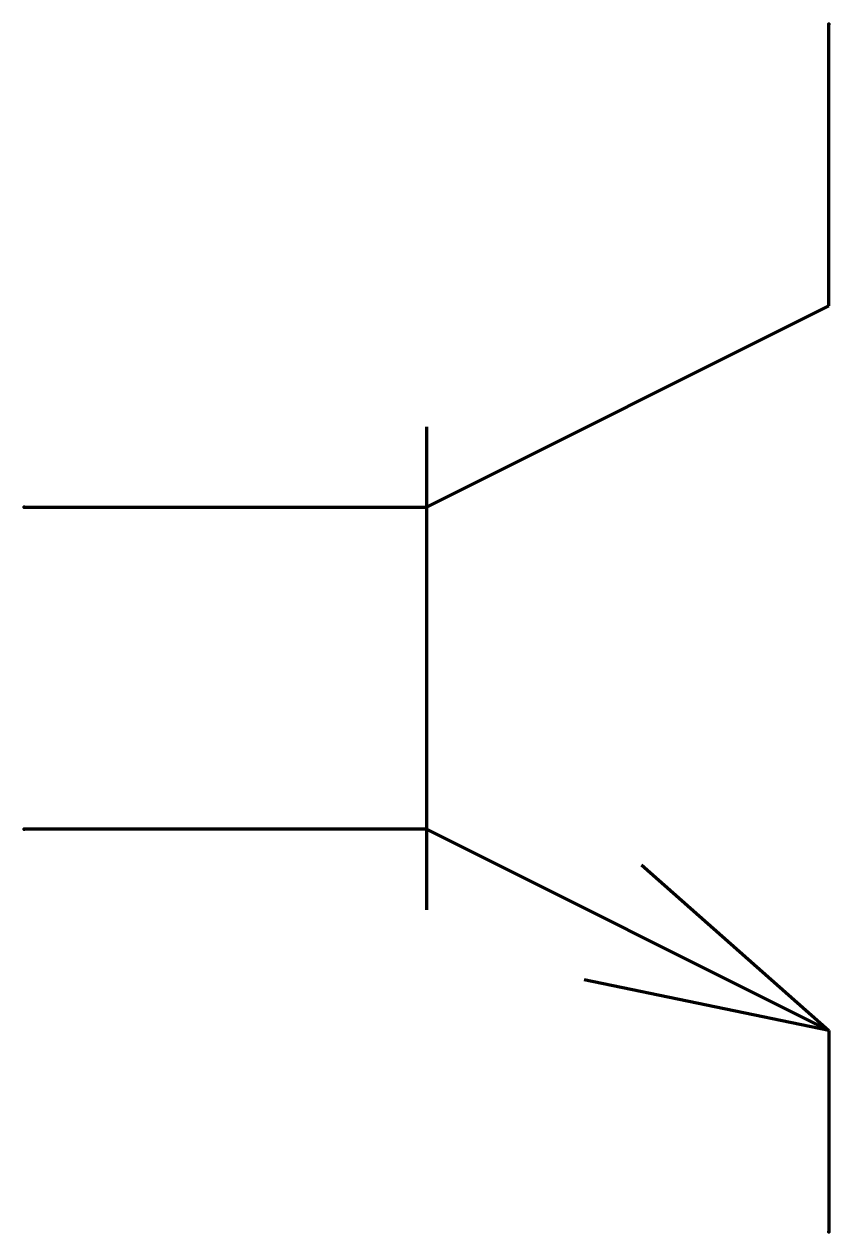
# Model space of a CAD drawing. Header units: millimetres. Extents: x 0 to 10, y -5 to 10.
import ezdxf

# ---------------------------------------------------------------- set-up
doc = ezdxf.new("R2010")
doc.units = ezdxf.units.MM
doc.layers.get('0').update_dxf_attribs({"linetype": 'CONTINUOUS', "lineweight": 0})

msp = doc.modelspace()

# ---------------------------------------------------------------- linework, layer by layer
at = {"color": 7, "linetype": 'CONTINUOUS', "lineweight": 70}
for p, q in [((10, 6.5), (10, 10)), ((10, 6.5), (5, 4)), ((5, 5), (5, -1)), ((0, 4), (5, 4)), ((5, 0), (0, 0)), ((5, 0), (10, -2.5)), ((7.67, -0.44), (10, -2.5)), ((10, -2.5), (6.96, -1.87)), ((10, -2.5), (10, -5))]:
    msp.add_line(p, q, dxfattribs=at)
for p in [(10, 10), (0, 4), (0, 0), (10, -5)]:
    msp.add_point(p, dxfattribs=at)

doc.saveas('drawing.dxf')
